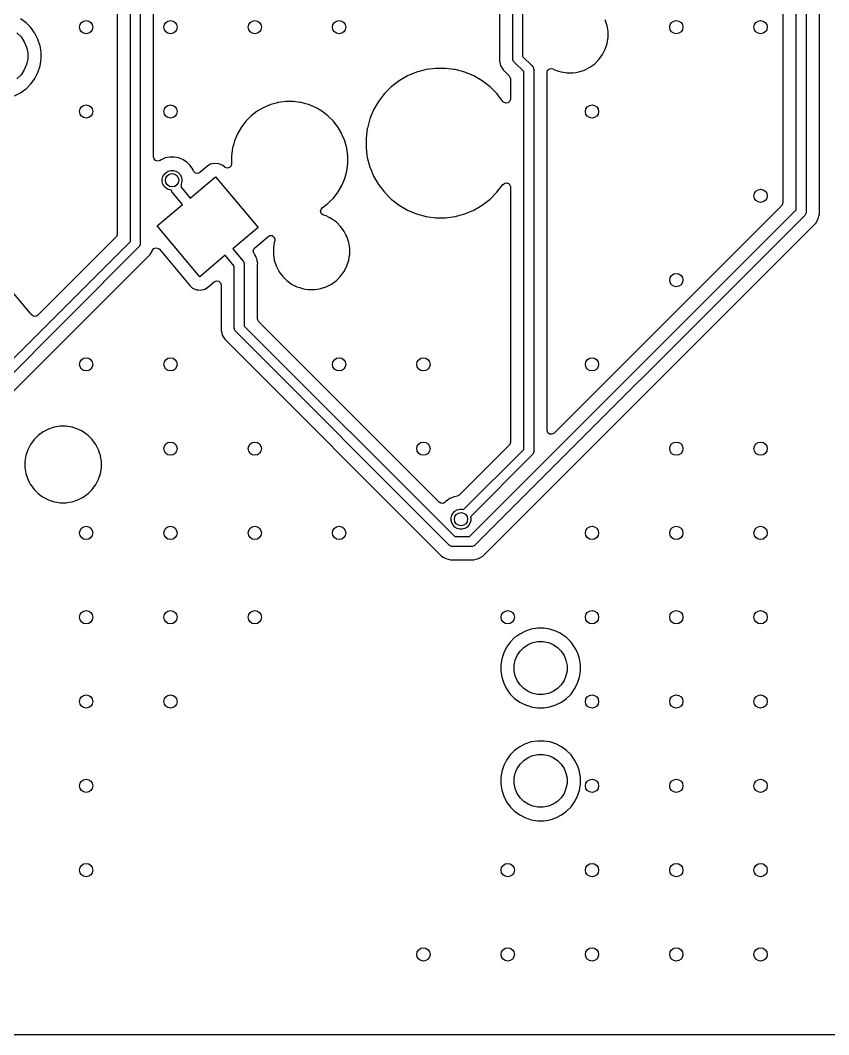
# Model space of a CAD drawing. Extents: x 2.6 to 14.2, y -9.4 to -3.8.
# Drawn here: x 9.005 to 9.964, y -9.426 to -8.222 of the extents above; entities that cross this region are included whole.
import ezdxf

# ---------------------------------------------------------------- set-up
doc = ezdxf.new("R2010")
doc.units = 0
doc.header["$MEASUREMENT"] = 0
doc.layers.add('BLACK', color=7, linetype='CONTINUOUS')

msp = doc.modelspace()

# ---------------------------------------------------------------- linework, layer by layer
at = {"layer": 'BLACK', "linetype": 'CONTINUOUS'}
for p, q in [((9.1199, -7.6054), (9.1199, -8.476)), ((9.1356, -8.4846), (9.1356, -7.6083)), ((9.1474, -7.6107), (9.1474, -8.487)), ((9.1632, -8.3844), (9.1632, -7.8419)), ((9.9096, -8.0428), (9.9096, -8.4387)), ((9.9254, -8.4472), (9.9254, -8.0457)), ((9.9372, -8.0481), (9.9372, -8.4497)), ((9.5734, -8.156), (9.5734, -8.2705)), ((9.5891, -8.2677), (9.5891, -8.1588)), ((9.6009, -8.1613), (9.6009, -8.2652)), ((9.953, -8.4525), (9.953, -8.2061)), ((9.0119, -8.2253), (9.0053, -8.2206)), ((9.0176, -8.231), (9.0119, -8.2253)), ((9.022, -8.2371), (9.0176, -8.231)), ((9.6996, -8.224), (9.6989, -8.2219)), ((9.7011, -8.2287), (9.6996, -8.224)), ((9.7014, -8.231), (9.7011, -8.2287)), ((9.7022, -8.2357), (9.7014, -8.231)), ((9.001, -8.237), (9.0059, -8.2419)), ((9.0059, -8.2419), (9.0098, -8.2477)), ((9.0223, -8.2376), (9.022, -8.2371)), ((9.0244, -8.2416), (9.0223, -8.2376)), ((9.026, -8.2447), (9.0244, -8.2416)), ((9.7019, -8.2447), (9.7022, -8.2429)), ((9.7022, -8.2429), (9.7022, -8.2357)), ((9.0098, -8.2477), (9.0124, -8.2541)), ((9.0124, -8.2541), (9.0138, -8.2609)), ((9.0268, -8.2473), (9.026, -8.2447)), ((9.026, -8.2447), (9.026, -8.2447)), ((9.026, -8.2447), (9.026, -8.2447)), ((9.0284, -8.2524), (9.0268, -8.2473)), ((9.0293, -8.2575), (9.0284, -8.2524)), ((9.6989, -8.2567), (9.7011, -8.2499)), ((9.7011, -8.2499), (9.7019, -8.2447)), ((9.0138, -8.2679), (9.0124, -8.2747)), ((9.0138, -8.2609), (9.0138, -8.2679)), ((9.0297, -8.2604), (9.0293, -8.2575)), ((9.0297, -8.2684), (9.0297, -8.2604)), ((9.5892, -8.2688), (9.5891, -8.2677)), ((9.6009, -8.2652), (9.6123, -8.2765)), ((9.6914, -8.2688), (9.6956, -8.263)), ((9.6956, -8.263), (9.6989, -8.2567)), ((9.0124, -8.2747), (9.0098, -8.2811)), ((9.026, -8.2841), (9.0284, -8.2764)), ((9.0284, -8.2764), (9.0297, -8.2684)), ((9.4979, -8.2793), (9.4869, -8.2807)), ((9.5095, -8.2793), (9.4979, -8.2793)), ((9.4979, -8.2793), (9.4979, -8.2793)), ((9.5191, -8.2805), (9.5095, -8.2793)), ((9.5095, -8.2793), (9.5095, -8.2793)), ((9.5734, -8.2705), (9.5744, -8.2743)), ((9.5744, -8.2743), (9.5744, -8.2743)), ((9.5744, -8.2743), (9.5748, -8.2759)), ((9.5748, -8.2759), (9.5748, -8.276)), ((9.5748, -8.276), (9.5777, -8.281)), ((9.5901, -8.271), (9.5892, -8.2688)), ((9.5909, -8.2718), (9.5901, -8.271)), ((9.6022, -8.2832), (9.5909, -8.2718)), ((9.6123, -8.2765), (9.613, -8.2774)), ((9.613, -8.2774), (9.6132, -8.278)), ((9.6132, -8.278), (9.6139, -8.2796)), ((9.6139, -8.2796), (9.614, -8.2807)), ((9.6305, -8.2816), (9.6326, -8.2798)), ((9.6326, -8.2798), (9.6353, -8.2794)), ((9.6353, -8.2794), (9.6369, -8.2799)), ((9.6369, -8.2799), (9.6395, -8.2813)), ((9.6743, -8.2813), (9.6806, -8.278)), ((9.6806, -8.278), (9.6864, -8.2738)), ((9.6864, -8.2738), (9.6914, -8.2688)), ((9.0059, -8.2869), (9.001, -8.2918)), ((9.0098, -8.2811), (9.0059, -8.2869)), ((9.0206, -8.2936), (9.0223, -8.2912)), ((9.0223, -8.2912), (9.026, -8.2841)), ((9.4644, -8.2882), (9.4544, -8.294)), ((9.4751, -8.2838), (9.4644, -8.2882)), ((9.4644, -8.2882), (9.4644, -8.2882)), ((9.4783, -8.2829), (9.4751, -8.2838)), ((9.4751, -8.2838), (9.4751, -8.2838)), ((9.4864, -8.2808), (9.4783, -8.2829)), ((9.4869, -8.2807), (9.4864, -8.2808)), ((9.521, -8.2808), (9.5191, -8.2805)), ((9.5322, -8.2838), (9.521, -8.2808)), ((9.543, -8.2882), (9.5322, -8.2838)), ((9.5322, -8.2838), (9.5322, -8.2838)), ((9.5322, -8.2838), (9.5322, -8.2838)), ((9.553, -8.294), (9.543, -8.2882)), ((9.543, -8.2882), (9.543, -8.2882)), ((9.5777, -8.281), (9.5818, -8.2851)), ((9.5818, -8.2851), (9.585, -8.2883)), ((9.585, -8.2883), (9.5863, -8.2907)), ((9.5863, -8.2907), (9.5864, -8.2917)), ((9.5864, -8.2917), (9.5864, -8.3157)), ((9.6022, -8.7314), (9.6022, -8.2832)), ((9.614, -8.2807), (9.614, -8.7339)), ((9.6298, -8.2843), (9.6305, -8.2816)), ((9.6298, -8.7088), (9.6298, -8.2843)), ((9.6395, -8.2813), (9.6395, -8.2813)), ((9.6395, -8.2813), (9.6424, -8.2822)), ((9.6424, -8.2822), (9.6463, -8.2835)), ((9.6463, -8.2835), (9.6495, -8.284)), ((9.6495, -8.284), (9.6533, -8.2846)), ((9.6533, -8.2846), (9.6533, -8.2846)), ((9.6533, -8.2846), (9.6605, -8.2846)), ((9.6605, -8.2846), (9.6639, -8.2841)), ((9.6639, -8.2841), (9.6675, -8.2835)), ((9.6675, -8.2835), (9.6743, -8.2813)), ((9.0101, -8.3048), (9.0119, -8.3035)), ((9.0119, -8.3035), (9.0176, -8.2978)), ((9.0119, -8.3035), (9.0119, -8.3035)), ((9.0119, -8.3035), (9.0119, -8.3035)), ((9.0176, -8.2978), (9.0206, -8.2936)), ((9.0176, -8.2978), (9.0176, -8.2978)), ((9.0176, -8.2978), (9.0176, -8.2978)), ((9.4451, -8.3011), (9.4369, -8.3093)), ((9.4544, -8.294), (9.4451, -8.3011)), ((9.4451, -8.3011), (9.4451, -8.3011)), ((9.5622, -8.3011), (9.553, -8.294)), ((9.5704, -8.3093), (9.5622, -8.3011)), ((9.5622, -8.3011), (9.5622, -8.3011)), ((8.9982, -8.3119), (9.0053, -8.3082)), ((9.0053, -8.3082), (9.0101, -8.3048)), ((9.4369, -8.3093), (9.4299, -8.3185)), ((9.4369, -8.3093), (9.4369, -8.3093)), ((9.5776, -8.3187), (9.5704, -8.3093)), ((9.5704, -8.3093), (9.5704, -8.3093)), ((9.5864, -8.3157), (9.5856, -8.3184)), ((9.294, -8.3257), (9.2861, -8.3302)), ((9.3023, -8.3223), (9.294, -8.3257)), ((9.294, -8.3257), (9.294, -8.3257)), ((9.3086, -8.3206), (9.3023, -8.3223)), ((9.311, -8.3199), (9.3086, -8.3206)), ((9.3115, -8.3199), (9.311, -8.3199)), ((9.32, -8.3188), (9.3115, -8.3199)), ((9.329, -8.3188), (9.32, -8.3188)), ((9.32, -8.3188), (9.32, -8.3188)), ((9.3365, -8.3197), (9.329, -8.3188)), ((9.329, -8.3188), (9.329, -8.3188)), ((9.338, -8.3199), (9.3365, -8.3197)), ((9.3439, -8.3215), (9.338, -8.3199)), ((9.3467, -8.3223), (9.3439, -8.3215)), ((9.355, -8.3257), (9.3467, -8.3223)), ((9.3567, -8.3267), (9.355, -8.3257)), ((9.355, -8.3257), (9.355, -8.3257)), ((9.3607, -8.329), (9.3567, -8.3267)), ((9.4299, -8.3185), (9.424, -8.3286)), ((9.5783, -8.3194), (9.5776, -8.3186)), ((9.5776, -8.3186), (9.5776, -8.3187)), ((9.5808, -8.3206), (9.5783, -8.3194)), ((9.5836, -8.3202), (9.5808, -8.3206)), ((9.5856, -8.3184), (9.5836, -8.3202)), ((9.279, -8.3357), (9.2726, -8.3421)), ((9.2861, -8.3302), (9.279, -8.3357)), ((9.3629, -8.3302), (9.3607, -8.329)), ((9.37, -8.3357), (9.3629, -8.3302)), ((9.3764, -8.3421), (9.37, -8.3357)), ((9.37, -8.3357), (9.37, -8.3357)), ((9.4196, -8.3393), (9.4167, -8.3503)), ((9.424, -8.3286), (9.4196, -8.3393)), ((9.4196, -8.3393), (9.4196, -8.3393)), ((9.424, -8.3286), (9.424, -8.3286)), ((9.2671, -8.3493), (9.2626, -8.3571)), ((9.2726, -8.3421), (9.2671, -8.3493)), ((9.3819, -8.3493), (9.3764, -8.3421)), ((9.3764, -8.3421), (9.3764, -8.3421)), ((9.3864, -8.3571), (9.3819, -8.3493)), ((9.3819, -8.3493), (9.3819, -8.3493)), ((9.3819, -8.3493), (9.3819, -8.3493)), ((9.4166, -8.3505), (9.4151, -8.362)), ((9.4167, -8.3503), (9.4166, -8.3505)), ((9.4166, -8.3505), (9.4166, -8.3505)), ((9.2626, -8.3571), (9.2591, -8.3655)), ((9.2626, -8.3571), (9.2626, -8.3571)), ((9.387, -8.3585), (9.3864, -8.3571)), ((9.3864, -8.3571), (9.3864, -8.3571)), ((9.3864, -8.3571), (9.3864, -8.3571)), ((9.3899, -8.3655), (9.387, -8.3585)), ((9.4151, -8.362), (9.4151, -8.3737)), ((9.2568, -8.3742), (9.2556, -8.3832)), ((9.2573, -8.3724), (9.2568, -8.3742)), ((9.2568, -8.3742), (9.2568, -8.3742)), ((9.2582, -8.3688), (9.2573, -8.3724)), ((9.2591, -8.3655), (9.2582, -8.3688)), ((9.3922, -8.3742), (9.3899, -8.3655)), ((9.3934, -8.3832), (9.3922, -8.3742)), ((9.4151, -8.3737), (9.4162, -8.3822)), ((9.1637, -8.3865), (9.1632, -8.3844)), ((9.1655, -8.3886), (9.1637, -8.3865)), ((9.172, -8.3877), (9.1708, -8.3885)), ((9.177, -8.3856), (9.172, -8.3877)), ((9.172, -8.3877), (9.172, -8.3877)), ((9.1824, -8.3846), (9.177, -8.3856)), ((9.177, -8.3856), (9.177, -8.3856)), ((9.1878, -8.3846), (9.1824, -8.3846)), ((9.1824, -8.3846), (9.1824, -8.3846)), ((9.1931, -8.3856), (9.1878, -8.3846)), ((9.1878, -8.3846), (9.1878, -8.3846)), ((9.1981, -8.3877), (9.1931, -8.3856)), ((9.1931, -8.3856), (9.1931, -8.3856)), ((9.2026, -8.3907), (9.1981, -8.3877)), ((9.1981, -8.3877), (9.1981, -8.3877)), ((9.2556, -8.3832), (9.2556, -8.3922)), ((9.3934, -8.3922), (9.3934, -8.3832)), ((9.4162, -8.3822), (9.4166, -8.3852)), ((9.4166, -8.3852), (9.4196, -8.3964)), ((9.1682, -8.3893), (9.1655, -8.3886)), ((9.1708, -8.3885), (9.1682, -8.3893)), ((9.1805, -8.4012), (9.1835, -8.4004)), ((9.1835, -8.4004), (9.1866, -8.4004)), ((9.1866, -8.4004), (9.1896, -8.4012)), ((9.2065, -8.3946), (9.2026, -8.3907)), ((9.2026, -8.3907), (9.2026, -8.3907)), ((9.2095, -8.3991), (9.2065, -8.3946)), ((9.2065, -8.3946), (9.2065, -8.3946)), ((9.2104, -8.4011), (9.2095, -8.3991)), ((9.2095, -8.3991), (9.2095, -8.3991)), ((9.2275, -8.3951), (9.218, -8.403)), ((9.2307, -8.3931), (9.2275, -8.3951)), ((9.2275, -8.3951), (9.2275, -8.3951)), ((9.2355, -8.392), (9.2307, -8.3931)), ((9.2307, -8.3931), (9.2307, -8.3931)), ((9.2405, -8.3924), (9.2355, -8.392)), ((9.2355, -8.392), (9.2355, -8.392)), ((9.2451, -8.3944), (9.2405, -8.3924)), ((9.2405, -8.3924), (9.2405, -8.3924)), ((9.2405, -8.3924), (9.2405, -8.3924)), ((9.2475, -8.3965), (9.2451, -8.3944)), ((9.2481, -8.3969), (9.2475, -8.3965)), ((9.2507, -8.3977), (9.2481, -8.3969)), ((9.2533, -8.3969), (9.2507, -8.3977)), ((9.2552, -8.3949), (9.2533, -8.3969)), ((9.2556, -8.3923), (9.2552, -8.3949)), ((9.2556, -8.3922), (9.2556, -8.3923)), ((9.2556, -8.3923), (9.2556, -8.3923)), ((9.3922, -8.4011), (9.3934, -8.3922)), ((9.4196, -8.3964), (9.4215, -8.4009)), ((9.1734, -8.4106), (9.1742, -8.4076)), ((9.1734, -8.4137), (9.1734, -8.4106)), ((9.1742, -8.4076), (9.1757, -8.4049)), ((9.1757, -8.4049), (9.1779, -8.4028)), ((9.1779, -8.4028), (9.1805, -8.4012)), ((9.1896, -8.4012), (9.1923, -8.4028)), ((9.1923, -8.4028), (9.1944, -8.4049)), ((9.1944, -8.4049), (9.196, -8.4076)), ((9.196, -8.4076), (9.1968, -8.4106)), ((9.1968, -8.4106), (9.1968, -8.4137)), ((9.2065, -8.4332), (9.2367, -8.4079)), ((9.2107, -8.4018), (9.2104, -8.4011)), ((9.2128, -8.4037), (9.2107, -8.4018)), ((9.2155, -8.4041), (9.2128, -8.4037)), ((9.218, -8.403), (9.2155, -8.4041)), ((9.2367, -8.4079), (9.2873, -8.4682)), ((9.3864, -8.4182), (9.3899, -8.4099)), ((9.3899, -8.4099), (9.3922, -8.4011)), ((9.4215, -8.4009), (9.424, -8.4071)), ((9.424, -8.4071), (9.424, -8.4071)), ((9.424, -8.4071), (9.4299, -8.4172)), ((9.1742, -8.4167), (9.1734, -8.4137)), ((9.1757, -8.4193), (9.1742, -8.4167)), ((9.1779, -8.4215), (9.1757, -8.4193)), ((9.1805, -8.423), (9.1779, -8.4215)), ((9.1835, -8.4238), (9.1805, -8.423)), ((9.1841, -8.4238), (9.1835, -8.4238)), ((9.1843, -8.4244), (9.1841, -8.4238)), ((9.1846, -8.4253), (9.1843, -8.4244)), ((9.196, -8.4167), (9.1957, -8.4172)), ((9.1957, -8.4172), (9.1957, -8.4203)), ((9.1957, -8.4203), (9.2065, -8.4332)), ((9.1968, -8.4137), (9.196, -8.4167)), ((9.3819, -8.426), (9.3864, -8.4182)), ((9.4299, -8.4172), (9.4369, -8.4264)), ((9.5704, -8.4264), (9.5775, -8.4172)), ((9.5775, -8.4172), (9.5776, -8.4171)), ((9.5775, -8.4172), (9.5775, -8.4172)), ((9.5776, -8.4171), (9.5777, -8.4171)), ((9.5777, -8.4171), (9.5796, -8.4155)), ((9.5796, -8.4155), (9.5823, -8.4152)), ((9.5823, -8.4152), (9.5848, -8.4163)), ((9.5848, -8.4163), (9.5862, -8.4187)), ((9.5862, -8.4187), (9.5864, -8.42)), ((9.5864, -8.42), (9.5864, -8.7229)), ((9.1848, -8.4256), (9.1846, -8.4253)), ((9.1848, -8.4257), (9.1848, -8.4256)), ((9.1849, -8.4258), (9.1848, -8.4257)), ((9.1852, -8.4263), (9.1849, -8.4258)), ((9.1974, -8.4408), (9.1852, -8.4263)), ((9.37, -8.4396), (9.3731, -8.4366)), ((9.3731, -8.4366), (9.3764, -8.4332)), ((9.3764, -8.4332), (9.3819, -8.426)), ((9.3764, -8.4332), (9.3764, -8.4332)), ((9.3764, -8.4332), (9.3764, -8.4332)), ((9.4369, -8.4264), (9.4369, -8.4264)), ((9.4369, -8.4264), (9.4451, -8.4346)), ((9.4451, -8.4346), (9.4451, -8.4346)), ((9.4451, -8.4346), (9.4544, -8.4417)), ((9.553, -8.4417), (9.5622, -8.4346)), ((9.5622, -8.4346), (9.5704, -8.4264)), ((9.1673, -8.4661), (9.1974, -8.4408)), ((9.3613, -8.4493), (9.3618, -8.4466)), ((9.3618, -8.4466), (9.3632, -8.4449)), ((9.3632, -8.4449), (9.37, -8.4396)), ((9.4544, -8.4417), (9.4644, -8.4475)), ((9.4644, -8.4475), (9.4644, -8.4475)), ((9.4644, -8.4475), (9.4644, -8.4475)), ((9.4644, -8.4475), (9.4751, -8.4519)), ((9.5322, -8.4519), (9.543, -8.4475)), ((9.5377, -8.8349), (9.9254, -8.4472)), ((9.543, -8.4475), (9.553, -8.4417)), ((9.9082, -8.4421), (9.6381, -8.7122)), ((9.9088, -8.4413), (9.9082, -8.4421)), ((9.9096, -8.4387), (9.9088, -8.4413)), ((9.3624, -8.4518), (9.3613, -8.4493)), ((9.3646, -8.4534), (9.3624, -8.4518)), ((9.3679, -8.4544), (9.3646, -8.4534)), ((9.3721, -8.4566), (9.3679, -8.4544)), ((9.3679, -8.4544), (9.3679, -8.4544)), ((9.3742, -8.4577), (9.3721, -8.4566)), ((9.38, -8.4619), (9.3742, -8.4577)), ((9.3742, -8.4577), (9.3742, -8.4577)), ((9.3742, -8.4577), (9.3742, -8.4577)), ((9.4751, -8.4519), (9.4864, -8.4549)), ((9.4864, -8.4549), (9.4979, -8.4565)), ((9.4979, -8.4565), (9.4979, -8.4565)), ((9.4979, -8.4565), (9.5095, -8.4565)), ((9.5095, -8.4565), (9.521, -8.4549)), ((9.5095, -8.4565), (9.5095, -8.4565)), ((9.521, -8.4549), (9.5322, -8.4519)), ((9.9355, -8.4538), (9.5443, -8.8449)), ((9.9362, -8.4529), (9.9355, -8.4538)), ((9.9371, -8.4508), (9.9362, -8.4529)), ((9.9372, -8.4497), (9.9371, -8.4508)), ((9.9486, -8.463), (9.9515, -8.458)), ((9.9515, -8.458), (9.9524, -8.4547)), ((9.9524, -8.4547), (9.953, -8.4525)), ((9.2179, -8.5265), (9.1673, -8.4661)), ((9.2873, -8.4682), (9.2571, -8.4936)), ((9.385, -8.4669), (9.38, -8.4619)), ((9.38, -8.4619), (9.38, -8.4619)), ((9.3877, -8.4705), (9.385, -8.4669)), ((9.385, -8.4669), (9.385, -8.4669)), ((9.3892, -8.4727), (9.3877, -8.4705)), ((9.3913, -8.4767), (9.3892, -8.4727)), ((9.9375, -8.4741), (9.9486, -8.463)), ((8.8818, -8.7384), (9.1356, -8.4846)), ((9.1184, -8.4795), (9.0257, -8.5722)), ((9.1191, -8.4787), (9.1184, -8.4795)), ((9.1199, -8.476), (9.1191, -8.4787)), ((9.2832, -8.4923), (9.2984, -8.4795)), ((9.2984, -8.4795), (9.2986, -8.4793)), ((9.2986, -8.4793), (9.3009, -8.4778)), ((9.3009, -8.4778), (9.3036, -8.4778)), ((9.3036, -8.4778), (9.3059, -8.4793)), ((9.3059, -8.4793), (9.3071, -8.4818)), ((9.3069, -8.484), (9.3063, -8.4858)), ((9.3071, -8.4818), (9.3069, -8.484)), ((9.3925, -8.479), (9.3913, -8.4767)), ((9.3947, -8.4858), (9.3925, -8.479)), ((9.3925, -8.479), (9.3925, -8.479)), ((9.5535, -8.8581), (9.9375, -8.4741)), ((9.1457, -8.4912), (8.8885, -8.7485)), ((9.1464, -8.4903), (9.1457, -8.4912)), ((9.1473, -8.4882), (9.1464, -8.4903)), ((9.1474, -8.487), (9.1473, -8.4882)), ((9.1589, -8.5003), (9.1617, -8.4954)), ((9.1617, -8.4954), (9.1618, -8.4952)), ((9.1617, -8.4954), (9.1617, -8.4954)), ((9.1618, -8.4952), (9.1635, -8.4931)), ((9.1635, -8.4931), (9.1661, -8.4922)), ((9.1661, -8.4922), (9.1688, -8.4929)), ((9.1688, -8.4929), (9.1701, -8.494)), ((9.1701, -8.494), (9.2059, -8.5367)), ((9.2571, -8.4936), (9.2693, -8.5081)), ((9.2814, -8.4958), (9.2823, -8.4932)), ((9.2821, -8.4985), (9.2814, -8.4958)), ((9.2823, -8.4932), (9.2832, -8.4923)), ((9.3063, -8.4858), (9.3052, -8.4928)), ((9.3052, -8.4928), (9.3052, -8.5)), ((9.395, -8.4882), (9.3947, -8.4858)), ((9.3958, -8.4928), (9.395, -8.4882)), ((9.3958, -8.5), (9.3958, -8.4928)), ((8.9135, -8.7457), (9.1589, -8.5003)), ((9.2481, -8.5011), (9.2179, -8.5265)), ((9.2589, -8.5141), (9.2481, -8.5011)), ((9.2693, -8.5081), (9.2696, -8.5085)), ((9.2696, -8.5085), (9.2697, -8.5086)), ((9.2697, -8.5086), (9.2698, -8.5088)), ((9.2698, -8.5088), (9.27, -8.5091)), ((9.2824, -8.4991), (9.2821, -8.4985)), ((9.2829, -8.4998), (9.2824, -8.4991)), ((9.2833, -8.5002), (9.2829, -8.4998)), ((9.2834, -8.5005), (9.2833, -8.5002)), ((9.2833, -8.5002), (9.2833, -8.5002)), ((9.2841, -8.5019), (9.2834, -8.5005)), ((9.285, -8.5036), (9.2841, -8.5019)), ((9.2853, -8.5045), (9.285, -8.5036)), ((9.2854, -8.5047), (9.2853, -8.5045)), ((9.2857, -8.5053), (9.2854, -8.5047)), ((9.286, -8.5072), (9.2857, -8.5053)), ((9.2865, -8.5091), (9.286, -8.5072)), ((9.3052, -8.5), (9.3063, -8.507)), ((9.3063, -8.507), (9.3085, -8.5138)), ((9.3925, -8.5138), (9.3947, -8.507)), ((9.3947, -8.507), (9.3953, -8.503)), ((9.3953, -8.503), (9.3958, -8.5)), ((9.0167, -8.5697), (8.9657, -8.5088)), ((9.2589, -8.5875), (9.2589, -8.5141)), ((9.27, -8.5091), (9.2703, -8.5099)), ((9.2703, -8.5099), (9.2706, -8.5108)), ((9.2706, -8.5108), (9.2706, -8.5108)), ((9.2706, -8.5108), (9.2706, -8.5111)), ((9.2706, -8.5111), (9.2707, -8.5113)), ((9.2707, -8.5113), (9.2707, -8.5114)), ((9.2707, -8.5114), (9.2707, -8.5119)), ((9.2707, -8.5119), (9.2707, -8.585)), ((9.2865, -8.51), (9.2865, -8.5091)), ((9.2867, -8.511), (9.2865, -8.51)), ((9.2865, -8.5124), (9.2867, -8.511)), ((9.2865, -8.5127), (9.2865, -8.5124)), ((9.2865, -8.5131), (9.2865, -8.5127)), ((9.2865, -8.5148), (9.2865, -8.5131)), ((9.2865, -8.5131), (9.2865, -8.5131)), ((9.2865, -8.5151), (9.2865, -8.5148)), ((9.2865, -8.5148), (9.2865, -8.5148)), ((9.2865, -8.5765), (9.2865, -8.5151)), ((9.3085, -8.5138), (9.3085, -8.5138)), ((9.3085, -8.5138), (9.3096, -8.516)), ((9.3096, -8.516), (9.3116, -8.5199)), ((9.3116, -8.5199), (9.3117, -8.5202)), ((9.3117, -8.5202), (9.3159, -8.5259)), ((9.385, -8.5259), (9.3892, -8.5202)), ((9.3892, -8.5202), (9.3925, -8.5138)), ((9.2271, -8.5393), (9.2351, -8.5326)), ((9.2351, -8.5326), (9.2376, -8.5315)), ((9.2376, -8.5315), (9.2404, -8.5319)), ((9.2404, -8.5319), (9.2424, -8.5338)), ((9.3159, -8.5259), (9.3159, -8.5259)), ((9.3159, -8.5259), (9.321, -8.531)), ((9.321, -8.531), (9.321, -8.531)), ((9.321, -8.531), (9.3245, -8.5335)), ((9.3742, -8.5352), (9.38, -8.531)), ((9.38, -8.531), (9.385, -8.5259)), ((9.2059, -8.5367), (9.2066, -8.5375)), ((9.2066, -8.5375), (9.2094, -8.54)), ((9.2094, -8.54), (9.214, -8.5419)), ((9.214, -8.5419), (9.2159, -8.5421)), ((9.2159, -8.5421), (9.219, -8.5424)), ((9.219, -8.5424), (9.2239, -8.5413)), ((9.219, -8.5424), (9.219, -8.5424)), ((9.219, -8.5424), (9.219, -8.5424)), ((9.2239, -8.5413), (9.2271, -8.5393)), ((9.2424, -8.5338), (9.2431, -8.5363)), ((9.2431, -8.5363), (9.2431, -8.5903)), ((9.3245, -8.5335), (9.3267, -8.5352)), ((9.3267, -8.5352), (9.3308, -8.5372)), ((9.3308, -8.5372), (9.3331, -8.5384)), ((9.3331, -8.5384), (9.3331, -8.5384)), ((9.3331, -8.5384), (9.3365, -8.5395)), ((9.3365, -8.5395), (9.3399, -8.5406)), ((9.3399, -8.5406), (9.3431, -8.5411)), ((9.3431, -8.5411), (9.3469, -8.5417)), ((9.3469, -8.5417), (9.3469, -8.5417)), ((9.3469, -8.5417), (9.354, -8.5417)), ((9.354, -8.5417), (9.3575, -8.5412)), ((9.3575, -8.5412), (9.3611, -8.5406)), ((9.3611, -8.5406), (9.3679, -8.5384)), ((9.3679, -8.5384), (9.3742, -8.5352)), ((9.0179, -8.5711), (9.0167, -8.5697)), ((9.018, -8.5713), (9.0179, -8.5711)), ((9.0183, -8.5717), (9.018, -8.5713)), ((9.0205, -8.5734), (9.0183, -8.5717)), ((9.0233, -8.5736), (9.0205, -8.5734)), ((9.0257, -8.5722), (9.0233, -8.5736)), ((9.2866, -8.5775), (9.2865, -8.5765)), ((9.2879, -8.5799), (9.2866, -8.5775)), ((9.3956, -8.6876), (9.2879, -8.5799)), ((9.2431, -8.5903), (9.2435, -8.5915)), ((9.2435, -8.5915), (9.2446, -8.5958)), ((9.259, -8.5886), (9.2589, -8.5875)), ((9.2599, -8.5908), (9.259, -8.5886)), ((9.2606, -8.5917), (9.2599, -8.5908)), ((9.5139, -8.8449), (9.2606, -8.5917)), ((9.2707, -8.585), (9.5205, -8.8349)), ((9.2446, -8.5958), (9.2475, -8.6008)), ((9.2475, -8.6008), (9.5048, -8.8581)), ((9.502, -8.794), (9.3956, -8.6876)), ((9.0322, -8.7105), (9.0264, -8.7147)), ((9.0385, -8.7073), (9.0322, -8.7105)), ((9.0453, -8.7051), (9.0385, -8.7073)), ((9.0385, -8.7073), (9.0385, -8.7073)), ((9.0523, -8.704), (9.0453, -8.7051)), ((9.0595, -8.704), (9.0523, -8.704)), ((9.0523, -8.704), (9.0523, -8.704)), ((9.0665, -8.7051), (9.0595, -8.704)), ((9.0595, -8.704), (9.0595, -8.704)), ((9.0733, -8.7073), (9.0665, -8.7051)), ((9.0775, -8.7095), (9.0733, -8.7073)), ((9.0733, -8.7073), (9.0733, -8.7073)), ((9.0796, -8.7105), (9.0775, -8.7095)), ((9.0854, -8.7147), (9.0796, -8.7105)), ((9.0796, -8.7105), (9.0796, -8.7105)), ((9.0796, -8.7105), (9.0796, -8.7105)), ((9.6298, -8.7091), (9.6298, -8.7088)), ((9.6307, -8.7117), (9.6298, -8.7091)), ((9.6329, -8.7133), (9.6307, -8.7117)), ((9.6357, -8.7135), (9.6329, -8.7133)), ((9.6381, -8.7122), (9.6357, -8.7135)), ((9.0213, -8.7198), (9.0172, -8.7255)), ((9.0264, -8.7147), (9.0213, -8.7198)), ((9.0213, -8.7198), (9.0213, -8.7198)), ((9.0264, -8.7147), (9.0264, -8.7147)), ((9.0904, -8.7198), (9.0854, -8.7147)), ((9.0854, -8.7147), (9.0854, -8.7147)), ((9.0931, -8.7234), (9.0904, -8.7198)), ((9.0904, -8.7198), (9.0904, -8.7198)), ((9.0946, -8.7255), (9.0931, -8.7234)), ((9.5864, -8.7229), (9.5856, -8.7255)), ((9.0139, -8.7319), (9.0117, -8.7387)), ((9.0172, -8.7255), (9.0139, -8.7319)), ((9.0139, -8.7319), (9.0139, -8.7319)), ((9.0962, -8.7287), (9.0946, -8.7255)), ((9.0979, -8.7319), (9.0962, -8.7287)), ((9.099, -8.7353), (9.0979, -8.7319)), ((9.0979, -8.7319), (9.0979, -8.7319)), ((9.1001, -8.7387), (9.099, -8.7353)), ((9.585, -8.7263), (9.5257, -8.7856)), ((9.5308, -8.8028), (9.6022, -8.7314)), ((9.5856, -8.7255), (9.585, -8.7263)), ((9.613, -8.7372), (9.6123, -8.738)), ((9.6139, -8.735), (9.613, -8.7372)), ((9.614, -8.7339), (9.6139, -8.735)), ((9.0117, -8.7387), (9.0106, -8.7457)), ((9.0106, -8.7457), (9.0106, -8.7529)), ((9.1002, -8.7395), (9.1001, -8.7387)), ((9.1012, -8.7457), (9.1002, -8.7395)), ((9.1012, -8.7529), (9.1012, -8.7457)), ((9.6123, -8.738), (9.5391, -8.8112)), ((9.0106, -8.7529), (9.0117, -8.7599)), ((9.0117, -8.7599), (9.0139, -8.7667)), ((9.0979, -8.7667), (9.1001, -8.7599)), ((9.1001, -8.7599), (9.1008, -8.7555)), ((9.1008, -8.7555), (9.1012, -8.7529)), ((9.0139, -8.7667), (9.0139, -8.7667)), ((9.0139, -8.7667), (9.0161, -8.771)), ((9.0161, -8.771), (9.0169, -8.7726)), ((9.0169, -8.7726), (9.0172, -8.773)), ((9.0172, -8.773), (9.0213, -8.7788)), ((9.0904, -8.7788), (9.0946, -8.773)), ((9.0946, -8.773), (9.0979, -8.7667)), ((9.0213, -8.7788), (9.0213, -8.7788)), ((9.0213, -8.7788), (9.0264, -8.7838)), ((9.0264, -8.7838), (9.0264, -8.7838)), ((9.0264, -8.7838), (9.0314, -8.7875)), ((9.0796, -8.788), (9.0854, -8.7838)), ((9.0854, -8.7838), (9.0904, -8.7788)), ((9.5257, -8.7856), (9.5233, -8.7869)), ((9.0314, -8.7875), (9.0322, -8.788)), ((9.0322, -8.788), (9.0345, -8.7892)), ((9.0345, -8.7892), (9.0385, -8.7913)), ((9.0385, -8.7913), (9.0385, -8.7913)), ((9.0385, -8.7913), (9.0406, -8.7919)), ((9.0406, -8.7919), (9.0453, -8.7935)), ((9.0453, -8.7935), (9.0485, -8.794)), ((9.0485, -8.794), (9.0523, -8.7946)), ((9.0523, -8.7946), (9.0523, -8.7946)), ((9.0523, -8.7946), (9.0595, -8.7946)), ((9.0595, -8.7946), (9.0629, -8.794)), ((9.0629, -8.794), (9.0665, -8.7935)), ((9.0665, -8.7935), (9.0733, -8.7913)), ((9.0733, -8.7913), (9.0796, -8.788)), ((9.5038, -8.7952), (9.502, -8.794)), ((9.5065, -8.7954), (9.5038, -8.7952)), ((9.5089, -8.794), (9.5065, -8.7954)), ((9.5102, -8.7927), (9.5089, -8.794)), ((9.5147, -8.7897), (9.5102, -8.7927)), ((9.5102, -8.7927), (9.5102, -8.7927)), ((9.5198, -8.7876), (9.5147, -8.7897)), ((9.5147, -8.7897), (9.5147, -8.7897)), ((9.5232, -8.787), (9.5198, -8.7876)), ((9.5198, -8.7876), (9.5198, -8.7876)), ((9.5233, -8.7869), (9.5232, -8.787)), ((9.5161, -8.8126), (9.5169, -8.8096)), ((9.5169, -8.8096), (9.5184, -8.807)), ((9.5184, -8.807), (9.5206, -8.8048)), ((9.5206, -8.8048), (9.5233, -8.8032)), ((9.5233, -8.8032), (9.5263, -8.8024)), ((9.5263, -8.8024), (9.5293, -8.8024)), ((9.5293, -8.8024), (9.5308, -8.8028)), ((9.5161, -8.8157), (9.5161, -8.8126)), ((9.5169, -8.8187), (9.5161, -8.8157)), ((9.5184, -8.8213), (9.5169, -8.8187)), ((9.5206, -8.8235), (9.5184, -8.8213)), ((9.5372, -8.8213), (9.535, -8.8235)), ((9.5387, -8.8187), (9.5372, -8.8213)), ((9.5395, -8.8157), (9.5387, -8.8187)), ((9.5391, -8.8112), (9.5395, -8.8126)), ((9.5395, -8.8126), (9.5395, -8.8157)), ((9.5233, -8.8251), (9.5206, -8.8235)), ((9.5263, -8.8259), (9.5233, -8.8251)), ((9.5293, -8.8259), (9.5263, -8.8259)), ((9.5323, -8.8251), (9.5293, -8.8259)), ((9.535, -8.8235), (9.5323, -8.8251)), ((9.5148, -8.8457), (9.5139, -8.8449)), ((9.5161, -8.8462), (9.5148, -8.8457)), ((9.5205, -8.8349), (9.5377, -8.8349)), ((9.5435, -8.8457), (9.5422, -8.8462)), ((9.5443, -8.8449), (9.5435, -8.8457)), ((9.5169, -8.8466), (9.5161, -8.8462)), ((9.5181, -8.8467), (9.5169, -8.8466)), ((9.5402, -8.8467), (9.5181, -8.8467)), ((9.5413, -8.8466), (9.5402, -8.8467)), ((9.5422, -8.8462), (9.5413, -8.8466)), ((9.5048, -8.8581), (9.5048, -8.8581)), ((9.5048, -8.8581), (9.5048, -8.8581)), ((9.5048, -8.8581), (9.5068, -8.8593)), ((9.5068, -8.8593), (9.5097, -8.861)), ((9.5097, -8.861), (9.5152, -8.8624)), ((9.5152, -8.8624), (9.5152, -8.8624)), ((9.5152, -8.8624), (9.5152, -8.8624)), ((9.5152, -8.8624), (9.543, -8.8624)), ((9.543, -8.8624), (9.5485, -8.861)), ((9.543, -8.8624), (9.543, -8.8624)), ((9.543, -8.8624), (9.543, -8.8624)), ((9.5485, -8.861), (9.5535, -8.8581)), ((9.594, -8.9529), (9.5914, -8.9547)), ((9.5974, -8.9504), (9.594, -8.9529)), ((9.6041, -8.947), (9.5974, -8.9504)), ((9.6111, -8.9447), (9.6041, -8.947)), ((9.6185, -8.9435), (9.6111, -8.9447)), ((9.6259, -8.9435), (9.6185, -8.9435)), ((9.6185, -8.9435), (9.6185, -8.9435)), ((9.6333, -8.9447), (9.6259, -8.9435)), ((9.6259, -8.9435), (9.6259, -8.9435)), ((9.6404, -8.947), (9.6333, -8.9447)), ((9.6455, -8.9496), (9.6404, -8.947)), ((9.647, -8.9504), (9.6455, -8.9496)), ((9.653, -8.9547), (9.647, -8.9504)), ((9.5818, -8.966), (9.5784, -8.9726)), ((9.5853, -8.9611), (9.5818, -8.966)), ((9.5862, -8.96), (9.5853, -8.9611)), ((9.5914, -8.9547), (9.5862, -8.96)), ((9.5862, -8.96), (9.5862, -8.96)), ((9.5862, -8.96), (9.5862, -8.96)), ((9.5914, -8.9547), (9.5914, -8.9547)), ((9.5914, -8.9547), (9.5914, -8.9547)), ((9.6022, -8.9664), (9.6074, -8.963)), ((9.6074, -8.963), (9.6131, -8.9606)), ((9.6131, -8.9606), (9.6191, -8.9594)), ((9.6191, -8.9594), (9.6253, -8.9594)), ((9.6253, -8.9594), (9.6314, -8.9606)), ((9.6314, -8.9606), (9.6371, -8.963)), ((9.6371, -8.963), (9.6422, -8.9664)), ((9.6583, -8.96), (9.653, -8.9547)), ((9.6626, -8.966), (9.6583, -8.96)), ((9.6638, -8.9682), (9.6626, -8.966)), ((9.5784, -8.9726), (9.5761, -8.9797)), ((9.5921, -8.9816), (9.5944, -8.9759)), ((9.5944, -8.9759), (9.5979, -8.9708)), ((9.5979, -8.9708), (9.6022, -8.9664)), ((9.6422, -8.9664), (9.6466, -8.9708)), ((9.6466, -8.9708), (9.65, -8.9759)), ((9.65, -8.9759), (9.6523, -8.9816)), ((9.666, -8.9726), (9.6638, -8.9682)), ((9.6666, -8.9745), (9.666, -8.9726)), ((9.666, -8.9726), (9.666, -8.9726)), ((9.666, -8.9726), (9.666, -8.9726)), ((9.6683, -8.9797), (9.6666, -8.9745)), ((9.5761, -8.9797), (9.5749, -8.9871)), ((9.5749, -8.9871), (9.5749, -8.9945)), ((9.5909, -8.9877), (9.5921, -8.9816)), ((9.5909, -8.9939), (9.5909, -8.9877)), ((9.6523, -8.9816), (9.6536, -8.9877)), ((9.6536, -8.9877), (9.6536, -8.9939)), ((9.6695, -8.9871), (9.6683, -8.9797)), ((9.6695, -8.9945), (9.6695, -8.9871)), ((9.5749, -8.9945), (9.5761, -9.0018)), ((9.5761, -9.0018), (9.5784, -9.0089)), ((9.5921, -8.9999), (9.5909, -8.9939)), ((9.5944, -9.0056), (9.5921, -8.9999)), ((9.6523, -8.9999), (9.65, -9.0056)), ((9.6536, -8.9939), (9.6523, -8.9999)), ((9.666, -9.0089), (9.6683, -9.0018)), ((9.6683, -9.0018), (9.6695, -8.9945)), ((9.5784, -9.0089), (9.5818, -9.0156)), ((9.5979, -9.0108), (9.5944, -9.0056)), ((9.6022, -9.0151), (9.5979, -9.0108)), ((9.6466, -9.0108), (9.6422, -9.0151)), ((9.65, -9.0056), (9.6466, -9.0108)), ((9.6626, -9.0156), (9.666, -9.0089)), ((9.5818, -9.0156), (9.5862, -9.0216)), ((9.5862, -9.0216), (9.5914, -9.0268)), ((9.6074, -9.0186), (9.6022, -9.0151)), ((9.6131, -9.0209), (9.6074, -9.0186)), ((9.6191, -9.0221), (9.6131, -9.0209)), ((9.6253, -9.0221), (9.6191, -9.0221)), ((9.6314, -9.0209), (9.6253, -9.0221)), ((9.6371, -9.0186), (9.6314, -9.0209)), ((9.6422, -9.0151), (9.6371, -9.0186)), ((9.653, -9.0268), (9.6583, -9.0216)), ((9.6583, -9.0216), (9.6626, -9.0156)), ((9.5914, -9.0268), (9.5974, -9.0312)), ((9.5974, -9.0312), (9.6006, -9.0328)), ((9.6006, -9.0328), (9.6041, -9.0346)), ((9.6041, -9.0346), (9.6041, -9.0346)), ((9.6041, -9.0346), (9.6041, -9.0346)), ((9.6041, -9.0346), (9.6079, -9.0358)), ((9.6079, -9.0358), (9.6111, -9.0369)), ((9.6111, -9.0369), (9.6185, -9.038)), ((9.6185, -9.038), (9.6185, -9.038)), ((9.6185, -9.038), (9.6259, -9.038)), ((9.6259, -9.038), (9.6333, -9.0369)), ((9.6333, -9.0369), (9.6404, -9.0346)), ((9.6404, -9.0346), (9.647, -9.0312)), ((9.647, -9.0312), (9.653, -9.0268)), ((9.5974, -9.0842), (9.594, -9.0867)), ((9.6041, -9.0808), (9.5974, -9.0842)), ((9.6111, -9.0785), (9.6041, -9.0808)), ((9.6185, -9.0774), (9.6111, -9.0785)), ((9.6259, -9.0774), (9.6185, -9.0774)), ((9.6185, -9.0774), (9.6185, -9.0774)), ((9.6333, -9.0785), (9.6259, -9.0774)), ((9.6259, -9.0774), (9.6259, -9.0774)), ((9.6404, -9.0808), (9.6333, -9.0785)), ((9.647, -9.0842), (9.6404, -9.0808)), ((9.653, -9.0886), (9.647, -9.0842)), ((9.5854, -9.0949), (9.5818, -9.0999)), ((9.5862, -9.0938), (9.5854, -9.0949)), ((9.5914, -9.0886), (9.5862, -9.0938)), ((9.5862, -9.0938), (9.5862, -9.0938)), ((9.5862, -9.0938), (9.5862, -9.0938)), ((9.594, -9.0867), (9.5914, -9.0886)), ((9.5914, -9.0886), (9.5914, -9.0886)), ((9.5914, -9.0886), (9.5914, -9.0886)), ((9.6022, -9.1003), (9.6074, -9.0969)), ((9.6074, -9.0969), (9.6131, -9.0945)), ((9.6131, -9.0945), (9.6191, -9.0933)), ((9.6191, -9.0933), (9.6253, -9.0933)), ((9.6253, -9.0933), (9.6314, -9.0945)), ((9.6314, -9.0945), (9.6371, -9.0969)), ((9.6371, -9.0969), (9.6422, -9.1003)), ((9.6583, -9.0938), (9.653, -9.0886)), ((9.6626, -9.0999), (9.6583, -9.0938)), ((9.5784, -9.1065), (9.5761, -9.1136)), ((9.5818, -9.0999), (9.5784, -9.1065)), ((9.5921, -9.1155), (9.5944, -9.1098)), ((9.5944, -9.1098), (9.5979, -9.1047)), ((9.5979, -9.1047), (9.6022, -9.1003)), ((9.6422, -9.1003), (9.6466, -9.1047)), ((9.6466, -9.1047), (9.65, -9.1098)), ((9.65, -9.1098), (9.6523, -9.1155)), ((9.666, -9.1065), (9.6626, -9.0999)), ((9.6667, -9.1085), (9.666, -9.1065)), ((9.666, -9.1065), (9.666, -9.1065)), ((9.666, -9.1065), (9.666, -9.1065)), ((9.6683, -9.1136), (9.6667, -9.1085)), ((9.5761, -9.1136), (9.5749, -9.1209)), ((9.5749, -9.1209), (9.5749, -9.1284)), ((9.5909, -9.1216), (9.5921, -9.1155)), ((9.5909, -9.1277), (9.5909, -9.1216)), ((9.6523, -9.1155), (9.6536, -9.1216)), ((9.6536, -9.1216), (9.6536, -9.1277)), ((9.6695, -9.1209), (9.6683, -9.1136)), ((9.6695, -9.1284), (9.6695, -9.1209)), ((9.5749, -9.1284), (9.5761, -9.1357)), ((9.5921, -9.1338), (9.5909, -9.1277)), ((9.5944, -9.1395), (9.5921, -9.1338)), ((9.6523, -9.1338), (9.65, -9.1395)), ((9.6536, -9.1277), (9.6523, -9.1338)), ((9.6683, -9.1357), (9.669, -9.1315)), ((9.669, -9.1315), (9.6695, -9.1284)), ((9.5761, -9.1357), (9.5784, -9.1428)), ((9.5784, -9.1428), (9.581, -9.1478)), ((9.5979, -9.1446), (9.5944, -9.1395)), ((9.6022, -9.149), (9.5979, -9.1446)), ((9.6466, -9.1446), (9.6422, -9.149)), ((9.65, -9.1395), (9.6466, -9.1446)), ((9.6626, -9.1494), (9.666, -9.1428)), ((9.666, -9.1428), (9.6683, -9.1357)), ((9.581, -9.1478), (9.5818, -9.1494)), ((9.5818, -9.1494), (9.5862, -9.1554)), ((9.5862, -9.1554), (9.5914, -9.1607)), ((9.6074, -9.1524), (9.6022, -9.149)), ((9.6131, -9.1548), (9.6074, -9.1524)), ((9.6191, -9.156), (9.6131, -9.1548)), ((9.6253, -9.156), (9.6191, -9.156)), ((9.6314, -9.1548), (9.6253, -9.156)), ((9.6371, -9.1524), (9.6314, -9.1548)), ((9.6422, -9.149), (9.6371, -9.1524)), ((9.653, -9.1607), (9.6583, -9.1554)), ((9.6583, -9.1554), (9.6626, -9.1494)), ((9.5914, -9.1607), (9.5974, -9.1651)), ((9.5974, -9.1651), (9.599, -9.1658)), ((9.599, -9.1658), (9.6041, -9.1684)), ((9.6041, -9.1684), (9.6041, -9.1684)), ((9.6041, -9.1684), (9.6041, -9.1684)), ((9.6041, -9.1684), (9.6071, -9.1694)), ((9.6071, -9.1694), (9.6111, -9.1707)), ((9.6111, -9.1707), (9.6185, -9.1719)), ((9.6259, -9.1719), (9.6333, -9.1707)), ((9.6333, -9.1707), (9.6347, -9.1703)), ((9.6347, -9.1703), (9.6404, -9.1684)), ((9.6404, -9.1684), (9.647, -9.1651)), ((9.647, -9.1651), (9.653, -9.1607)), ((9.6185, -9.1719), (9.6185, -9.1719)), ((9.6185, -9.1719), (9.6259, -9.1719)), ((13.8929, -9.4258), (5.1998, -9.4258))]:
    msp.add_line(p, q, dxfattribs=at)
at = {"layer": 'BLACK'}
for centre in [(9.0832, -8.2305), (9.1832, -8.2305), (9.2832, -8.2305), (9.3832, -8.2305), (9.7832, -8.2305), (9.8832, -8.2305), (9.0832, -8.3305), (9.1832, -8.3305), (9.6832, -8.3305), (9.1851, -8.4121), (9.8832, -8.4305), (9.7832, -8.5305), (9.0832, -8.6305), (9.1832, -8.6305), (9.3832, -8.6305), (9.4832, -8.6305), (9.6832, -8.6305), (9.1832, -8.7305), (9.2832, -8.7305), (9.4832, -8.7305), (9.7832, -8.7305), (9.8832, -8.7305), (9.5278, -8.8142), (9.0832, -8.8305), (9.1832, -8.8305), (9.2832, -8.8305), (9.3832, -8.8305), (9.6832, -8.8305), (9.7832, -8.8305), (9.8832, -8.8305), (9.0832, -8.9305), (9.1832, -8.9305), (9.2832, -8.9305), (9.5832, -8.9305), (9.6832, -8.9305), (9.7832, -8.9305), (9.8832, -8.9305), (9.0832, -9.0305), (9.1832, -9.0305), (9.6832, -9.0305), (9.7832, -9.0305), (9.8832, -9.0305), (9.0832, -9.1305), (9.6832, -9.1305), (9.7832, -9.1305), (9.8832, -9.1305), (9.0832, -9.2305), (9.5832, -9.2305), (9.6832, -9.2305), (9.7832, -9.2305), (9.8832, -9.2305), (9.4832, -9.3305), (9.5832, -9.3305), (9.6832, -9.3305), (9.7832, -9.3305), (9.8832, -9.3305)]:
    msp.add_circle(centre, 0.00787, dxfattribs=at)

doc.saveas('drawing.dxf')
